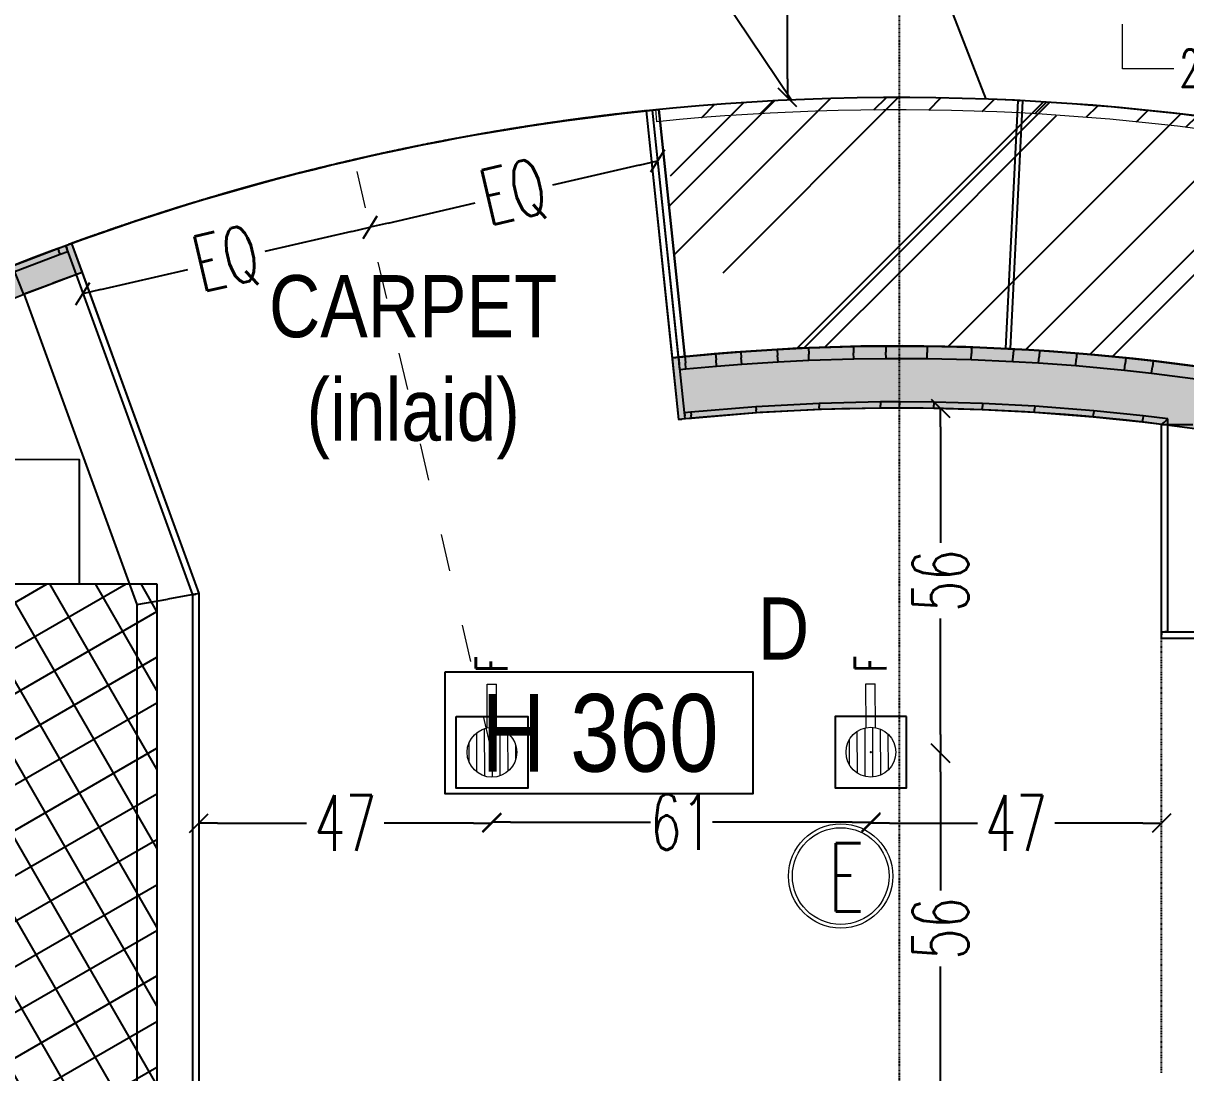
# Model space of a CAD drawing. Header units: millimetres. Extents: x 1734 to 22014, y 983 to 3953.
# Drawn here: x 3337.8 to 3524.9, y 2500.5 to 2669.5 of the extents above; entities that cross this region are included whole.
import ezdxf
from ezdxf.enums import TextEntityAlignment as Align

# ---------------------------------------------------------------- set-up
doc = ezdxf.new("R2010")
doc.units = ezdxf.units.MM
for name, pattern in [('ACAD_ISO03W100', [30, 12, -18]), ('DASHDOT', [25.4, 12.7, -6.35, 0, -6.35]), ('HIDDEN', [0.375, 0.25, -0.125]), ('HIDDEN1', [0.375, 0.25, -0.125]), ('PUNTO2', [0.125, 0, -0.125])]:
    doc.linetypes.add(name, pattern=pattern)
for name, color, linetype in [('ARCH PLAN_text', 3, 'Continuous'), ('CLNG_projection', 1, 'Continuous'), ('FLOO_areas', 6, 'Continuous'), ('LAY_furn freestanding', 1, 'Continuous'), ('LAY_furn wall', 1, 'Continuous'), ('LAY_new wall', 6, 'Continuous'), ('LAY_new wall hatch', 8, 'Continuous'), ('LAY_projections', 1, 'HIDDEN'), ('LAY_text', 3, 'Continuous'), ('LD_beam', 240, 'Continuous'), ('LD_light integrated', 240, 'Continuous'), ('LD_pointing', 30, 'Continuous'), ('LD_quote', 242, 'Continuous'), ('MATERIALE_xorel scuro', 177, 'Continuous'), ('MATERIALS_blackglass', 10, 'Continuous'), ('MATERIALS_marmorino', 44, 'Continuous'), ('MATERIALS_pannelli glass', 133, 'Continuous'), ('MATERIALS_pareti sudden', 141, 'Continuous'), ('MATERIALS_transparent glass', 133, 'Continuous'), ('SURVEY_structures', 4, 'Continuous'), ('SURVEY_tech', 1, 'Continuous'), ('SURVEY_walls_patt', 8, 'Continuous'), ('TEXT', 3, 'Continuous')]:
    doc.layers.add(name, color=color, linetype=linetype)
doc.layers.add('LD_light', color=240, linetype='Continuous', lineweight=5)
doc.layers.add('LD_text', color=7, linetype='Continuous', lineweight=9)
doc.styles.add('Detail 1-50', font='Arial Narrow.ttf', dxfattribs={"height": 0.125})
doc.styles.add('SIMPLEX', font='SIMPLEX.SHX', dxfattribs={"width": 0.65})
doc.styles.get("Standard").update_dxf_attribs({"font": 'Arial.ttf'})
doc.dimstyles.new('Illuminazione 1_100', dxfattribs={"dimtxt": 9, "dimasz": 3, "dimexe": 0.05, "dimexo": 0.05, "dimgap": 1.5, "dimtad": 0, "dimdec": 0, "dimlfac": -1, "dimzin": 0, "dimdsep": 46, "dimtxsty": 'SIMPLEX', "dimblk": 'LINEET2S', "dimcen": 0, "dimdle": 0.1000000014901161, "dimse1": 1, "dimse2": 1, "dimclrd": 7, "dimclrt": 256, "dimadec": 0, "dimazin": 0, "dimtfac": 1, "dimtdec": 0, "dimtix": 1, "dimtmove": 2, "dimatfit": 3, "dimldrblk": 'OBLIQUE', "dimfxl": 1, "dimtolj": 1, "dimarcsym": 0})
pattern_1 = [(45.0000000000083, (-6330.907757084529, -6099.52005487027), (21.55261469055766, 57.47363917484571), [381, -50.8, 127, -25.4]), (45.0000000000083, (-6316.000531923553, -6066.652317467156), (-41.84799352418311, 5.926969039899583), [76.2, -8.382, 152.4, -19.05]), (45.0000000000083, (-6337.193936369276, -6075.273363343388), (81.36112045687129, 105.4282068613636), [203.2, -35.56, 101.6, -25.4])]

# ---------------------------------------------------------------- blocks, each defined once
blk = doc.blocks.new('altezza contr')
blk.add_lwpolyline([(-0.4130415485427374, 0.3268832380827007), (0.4130415485427374, 0.3268832380827007), (0.4130415485427374, 0), (-0.4130415485427374, 0)], close=True)
blk.add_attdef('ALTEZZA', text='', height=0.2).set_placement((0, 0.1634416190413504), align=Align.MIDDLE_CENTER)
blk = doc.blocks.new('farettosingolo11.5x11.5')
at = {"layer": 'LD_beam'}
blk.add_lwpolyline([(-5.75, 5.75), (5.75, 5.75), (5.75, -5.75), (-5.75, -5.75)], close=True, dxfattribs=at)
blk.add_point((0, 0), dxfattribs=at)
blk = doc.blocks.new('A$C2ABF7FAD')
at = {"layer": 'LD_light', "ltscale": 0.5}
h = blk.add_hatch(dxfattribs=at)
h.set_pattern_fill('LINE', color=70, scale=10, angle=450.0000000140827, style=0)
h.set_pattern_definition([(90.00000001408272, (4318.243481400244, -3313.514310298712), (-1.25, -3.072372e-10), [])])
h.paths.add_polyline_path([(-9.2636473701e-06, 4.00000228616409, 1), (7.999990736352628, 4.00000228616409, 1)])
at = {"layer": 'LD_light', "color": 70}
for p, q in [((3.249990748467098, 7.929060644635682), (3.24999073809522, 14.9844295558014)), ((3.24999073809522, 14.9844295558014), (4.749990734606398, 14.98442957318912)), ((4.749990744981914, 7.929060662023402), (4.749990734606398, 14.98442957318912))]:
    blk.add_line(p, q, dxfattribs=at)
blk.add_circle((3.999990736352629, 4.00000228616409), 3.999999999999999, dxfattribs=at)
at = {"layer": 'LD_light', "color": 70, "insert": (3.999990736352629, 18.20237662298677), "char_height": 5.075721127553122, "width": 7.492213639557688, "attachment_point": 5, "rotation": 90.00000001434313, "style": 'SIMPLEX'}
blk.add_mtext('F', dxfattribs=at)
blk = doc.blocks.new('LINEET2S')
blk.add_line((-1, 0), (0, 0))
at = {"color": 5}
blk.add_line((0.5, 0.5), (-0.5, -0.5), dxfattribs=at)
blk = doc.blocks.new('*D406')
at = {"layer": 'DEFPOINTS', "color": 0, "transparency": 16777216}
for p in [(3413.241205098144, 2552.12691179137), (3474.241199195967, 2552.153525201388), (3474.241199195967, 2540.901403807183)]:
    blk.add_point(p, dxfattribs=at)
at = {"layer": 'LD_quote', "color": 7, "lineweight": -2, "transparency": 16777216}
for p, q in [((3416.241205098144, 2540.901403807183), (3438.759059289913, 2540.901403807183)), ((3471.241199195967, 2540.901403807183), (3448.723345004198, 2540.901403807183))]:
    blk.add_line(p, q, dxfattribs=at)
at = {"layer": 'LD_quote', "color": 7, "lineweight": -2, "transparency": 16777216, "xscale": 3, "yscale": 3, "zscale": 3, "rotation": 180}
blk.add_blockref('LINEET2S', (3413.241205098144, 2540.901403807183), dxfattribs=at)
at = {"layer": 'LD_quote', "color": 7, "lineweight": -2, "transparency": 16777216, "xscale": 3, "yscale": 3, "zscale": 3}
blk.add_blockref('LINEET2S', (3474.241199195967, 2540.901403807183), dxfattribs=at)
at = {"layer": 'LD_quote', "transparency": 16777216, "insert": (3443.741202147055, 2540.901403807183), "char_height": 9, "attachment_point": 5, "style": 'SIMPLEX'}
blk.add_mtext('\\A1;61', dxfattribs=at)
blk = doc.blocks.new('_Oblique')
at = {"color": 0, "linetype": 'ByBlock', "lineweight": -2}
blk.add_line((-0.5, -0.5), (0.5, 0.5), dxfattribs=at)
blk = doc.blocks.new('*D294')
at = {"layer": 'DEFPOINTS', "color": 0, "transparency": 16777216}
for p in [(3473.615092985765, 2607.515839530675), (3485.446148908424, 2607.515839530675), (3474.483300486489, 2551.99438388646)]:
    blk.add_point(p, dxfattribs=at)
at = {"layer": 'LD_quote', "color": 7, "lineweight": -2, "transparency": 16777216}
for p, q in [((3485.446148908424, 2604.515839530675), (3485.446148908424, 2585.851540279996)), ((3485.446148908424, 2554.99438388646), (3485.446148908424, 2573.658683137139))]:
    blk.add_line(p, q, dxfattribs=at)
at = {"layer": 'LD_quote', "color": 7, "lineweight": -2, "transparency": 16777216, "xscale": 3, "yscale": 3, "zscale": 3}
for p, rotation in [((3485.446148908424, 2607.515839530675), 90), ((3485.446148908424, 2551.99438388646), 270)]:
    blk.add_blockref('LINEET2S', p, dxfattribs=dict(at, rotation=rotation))
at = {"layer": 'LD_quote', "transparency": 16777216, "insert": (3485.446148908424, 2579.755111708569), "char_height": 9, "attachment_point": 5, "rotation": 90, "style": 'SIMPLEX'}
blk.add_mtext('\\A1;56', dxfattribs=at)
blk = doc.blocks.new('*D295')
at = {"layer": 'DEFPOINTS', "color": 0, "transparency": 16777216}
for p in [(3474.483300486489, 2551.99438388646), (3474.508345075596, 2495.531300175581), (3485.446148908424, 2495.531300175581)]:
    blk.add_point(p, dxfattribs=at)
at = {"layer": 'LD_quote', "color": 7, "lineweight": -2, "transparency": 16777216}
for p, q in [((3485.446148908424, 2548.99438388646), (3485.446148908424, 2529.859270602449)), ((3485.446148908424, 2498.531300175581), (3485.446148908424, 2517.666413459592))]:
    blk.add_line(p, q, dxfattribs=at)
at = {"layer": 'LD_quote', "color": 7, "lineweight": -2, "transparency": 16777216, "xscale": 3, "yscale": 3, "zscale": 3}
for p, rotation in [((3485.446148908424, 2551.99438388646), 90), ((3485.446148908424, 2495.531300175581), 270)]:
    blk.add_blockref('LINEET2S', p, dxfattribs=dict(at, rotation=rotation))
at = {"layer": 'LD_quote', "transparency": 16777216, "insert": (3485.446148908424, 2523.762842031022), "char_height": 9, "attachment_point": 5, "rotation": 90, "style": 'SIMPLEX'}
blk.add_mtext('\\A1;56', dxfattribs=at)
blk = doc.blocks.new('*D407')
at = {"layer": 'DEFPOINTS', "color": 0, "transparency": 16777216}
for p in [(3474.241199195967, 2552.153525201388), (3521.025287491171, 2552.174276605499), (3521.025287491171, 2540.742262492258)]:
    blk.add_point(p, dxfattribs=at)
at = {"layer": 'LD_quote', "color": 7, "lineweight": -2, "transparency": 16777216}
for p, q in [((3477.241199195967, 2540.742262492258), (3491.397529057855, 2540.742262492258)), ((3518.025287491171, 2540.742262492258), (3503.868957629284, 2540.742262492258))]:
    blk.add_line(p, q, dxfattribs=at)
at = {"layer": 'LD_quote', "color": 7, "lineweight": -2, "transparency": 16777216, "xscale": 3, "yscale": 3, "zscale": 3, "rotation": 180}
blk.add_blockref('LINEET2S', (3474.241199195967, 2540.742262492258), dxfattribs=at)
at = {"layer": 'LD_quote', "color": 7, "lineweight": -2, "transparency": 16777216, "xscale": 3, "yscale": 3, "zscale": 3}
blk.add_blockref('LINEET2S', (3521.025287491171, 2540.742262492258), dxfattribs=at)
at = {"layer": 'LD_quote', "transparency": 16777216, "insert": (3497.633243343569, 2540.742262492258), "char_height": 9, "attachment_point": 5, "style": 'SIMPLEX'}
blk.add_mtext('\\A1;47', dxfattribs=at)
blk = doc.blocks.new('*D296')
at = {"layer": 'DEFPOINTS', "color": 0, "transparency": 16777216}
for p in [(3366.025363840807, 2551.967770476443), (3413.241205098144, 2552.12691179137), (3366.025363840807, 2540.742262492253)]:
    blk.add_point(p, dxfattribs=at)
at = {"layer": 'LD_quote', "color": 7, "lineweight": -2, "transparency": 16777216}
for p, q in [((3369.025363840807, 2540.742262492253), (3383.397570183761, 2540.742262492253)), ((3410.241205098144, 2540.742262492253), (3395.86899875519, 2540.742262492253))]:
    blk.add_line(p, q, dxfattribs=at)
at = {"layer": 'LD_quote', "color": 7, "lineweight": -2, "transparency": 16777216, "xscale": 3, "yscale": 3, "zscale": 3, "rotation": 180}
blk.add_blockref('LINEET2S', (3366.025363840807, 2540.742262492253), dxfattribs=at)
at = {"layer": 'LD_quote', "color": 7, "lineweight": -2, "transparency": 16777216, "xscale": 3, "yscale": 3, "zscale": 3}
blk.add_blockref('LINEET2S', (3413.241205098144, 2540.742262492253), dxfattribs=at)
at = {"layer": 'LD_quote', "transparency": 16777216, "insert": (3389.633284469475, 2540.742262492253), "char_height": 9, "attachment_point": 5, "style": 'SIMPLEX'}
blk.add_mtext('\\A1;47', dxfattribs=at)
blk = doc.blocks.new('*D297')
at = {"layer": 'DEFPOINTS', "color": 0, "transparency": 16777216}
for p in [(3438.024946193047, 2655.378163890618), (3391.774419223671, 2644.682322360839), (3393.627443904707, 2636.669547700098)]:
    blk.add_point(p, dxfattribs=at)
at = {"layer": 'LD_quote', "color": 7, "lineweight": -2, "transparency": 16777216}
for p, q in [((3436.955111126023, 2646.689452181641), (3422.963784354019, 2643.453834692487)), ((3396.550303652765, 2637.345484748333), (3410.541630424768, 2640.581102237487))]:
    blk.add_line(p, q, dxfattribs=at)
at = {"layer": 'LD_quote', "color": 7, "lineweight": -2, "transparency": 16777216, "xscale": 3, "yscale": 3, "zscale": 3}
for p, rotation in [((3439.877970874081, 2647.365389229876), 13.02124610545347), ((3393.627443904707, 2636.669547700098), 193.0212461054535)]:
    blk.add_blockref('LINEET2S', p, dxfattribs=dict(at, rotation=rotation))
at = {"layer": 'LD_quote', "transparency": 16777216, "insert": (3416.752707389393, 2642.017468464987), "char_height": 9, "attachment_point": 5, "rotation": 13.021246105453448, "style": 'SIMPLEX'}
blk.add_mtext('\\A1;EQ', dxfattribs=at)
blk = doc.blocks.new('*D298')
at = {"layer": 'DEFPOINTS', "color": 0, "transparency": 16777216}
for p in [(3391.755710664111, 2644.652322530769), (3345.505183694735, 2633.956481000991), (3347.352572601379, 2625.968076328787)]:
    blk.add_point(p, dxfattribs=at)
at = {"layer": 'LD_quote', "color": 7, "lineweight": -2, "transparency": 16777216}
for p, q in [((3390.680239822696, 2635.98798081033), (3376.688913050692, 2632.752363321176)), ((3350.275432349437, 2626.644013377022), (3364.266759121441, 2629.879630866176))]:
    blk.add_line(p, q, dxfattribs=at)
at = {"layer": 'LD_quote', "color": 7, "lineweight": -2, "transparency": 16777216, "xscale": 3, "yscale": 3, "zscale": 3}
for p, rotation in [((3393.603099570754, 2636.663917858566), 13.02124610545347), ((3347.352572601379, 2625.968076328787), 193.0212461054535)]:
    blk.add_blockref('LINEET2S', p, dxfattribs=dict(at, rotation=rotation))
at = {"layer": 'LD_quote', "transparency": 16777216, "insert": (3370.477836086066, 2631.315997093676), "char_height": 9, "attachment_point": 5, "rotation": 13.021246105453448, "style": 'SIMPLEX'}
blk.add_mtext('\\A1;EQ', dxfattribs=at)
blk = doc.blocks.new('*D373')
at = {"layer": 'DEFPOINTS', "color": 0, "transparency": 16777216}
for p in [(3460.816164898853, 2722.597693472807), (3478.501933435666, 2722.597693472807), (3478.830015964304, 2657.558363804506)]:
    blk.add_point(p, dxfattribs=at)
at = {"layer": 'LD_beam', "color": 7, "lineweight": -2, "transparency": 16777216}
for p, q in [((3460.816164898853, 2719.597693472807), (3460.816164898853, 2696.313742924371)), ((3460.816164898853, 2660.558363804506), (3460.816164898853, 2683.842314352942))]:
    blk.add_line(p, q, dxfattribs=at)
at = {"layer": 'LD_beam', "color": 7, "lineweight": -2, "transparency": 16777216, "xscale": 3, "yscale": 3, "zscale": 3}
for p, rotation in [((3460.816164898853, 2722.597693472807), 90), ((3460.816164898853, 2657.558363804506), 270)]:
    blk.add_blockref('LINEET2S', p, dxfattribs=dict(at, rotation=rotation))
at = {"layer": 'LD_beam', "transparency": 16777216, "insert": (3460.816164898853, 2690.078028638658), "char_height": 9, "attachment_point": 5, "rotation": 90, "style": 'SIMPLEX'}
blk.add_mtext('\\A1;65', dxfattribs=at)
blk = doc.blocks.new('e')
at = {"layer": 'LD_light', "color": 150}
for radius in [8.399999999999638, 7.783396100192478]:
    blk.add_circle((0, 0), radius, dxfattribs=at)
at = {"layer": 'LD_light', "color": 150, "style": 'SIMPLEX', "width": 0.65}
blk.add_text('E', height=11.00743271275656, dxfattribs=at).set_placement((-2.022786638670368, -5.699930047117959))
blk = doc.blocks.new('24v75w')
at = {"layer": 'LD_light', "color": 7}
for p, q in [((0, -7.154871090875531), (0, 0)), ((8.246694318742811, -7.154871090875531), (0, -7.154871090875531))]:
    blk.add_line(p, q, dxfattribs=at)
at = {"layer": 'LD_light', "color": 7, "linetype": 'Continuous', "lineweight": 0, "insert": (9.169808406062657, -10.074464767893), "char_height": 6, "width": 128.0659965766446, "attachment_point": 7, "style": 'SIMPLEX'}
blk.add_mtext('24V 75W', dxfattribs=at)

msp = doc.modelspace()

# ---------------------------------------------------------------- hatches: boundary and pattern name
at = {"layer": 'LAY_new wall hatch'}
h = msp.add_hatch(color=144, dxfattribs=at)
h.dxf.hatch_style = 1
edge = h.paths.add_edge_path()
edge.add_arc((3468.81258570551, 2288.524498037099), 366.878725418319, 109.63255392389411, 125.7656915367586, ccw=False)
edge.add_line((3345.546188749122, 2634.075354707952), (3347.254970683964, 2629.376411816279))
edge.add_arc((3474.91410803914, 2276.869344731657), 374.9107729778776, 109.9076678803693, 125.4540051661426)
edge.add_line((3257.447403511575, 2582.264695247657), (3254.38227681219, 2586.215011477628))
h = msp.add_hatch(color=144, dxfattribs=at)
h.dxf.hatch_style = 1
edge = h.paths.add_edge_path()
edge.add_arc((3478.831181280569, 2267.557804719698), 340.000004722446, 78.2927508877363, 95.99251686854953)
edge.add_line((3443.33566611588, 2605.699892627217), (3442.291680390237, 2615.64524801577))
edge.add_arc((3478.831181280596, 2267.557804720049), 350.0000047220982, 78.29275088772903, 95.99251686856081, ccw=False)
edge.add_line((3549.850097290418, 2610.276810429184), (3547.820985431801, 2600.484838969604))
at = {"layer": 'LD_light integrated'}
h = msp.add_hatch(dxfattribs=at)
h.set_pattern_fill('ANSI31', color=256, scale=50)
h.set_pattern_definition([(44.99999999999996, (-7714.112298714444, 4716.132202893179), (-4.41941738241592, 4.419417382415922), [])])
h.paths.add_polyline_path([(3556.486973534127, 2649.673415634207, 0.07539435901427581), (3439.604434520566, 2655.66127489597), (3439.802746130925, 2653.671131055642, -0.07539435901427574), (3556.086324878383, 2647.713956358119)])
at = {"layer": 'MATERIALS_transparent glass'}
h = msp.add_hatch(dxfattribs=at)
h.set_pattern_fill('AR-RROOF', color=144, angle=-60.02541393546893, style=0)
h.set_pattern_definition(pattern_1)
h.paths.add_polyline_path([(3478.831181513488, 2657.55780944214, 0.02487035654624175), (3440.105343946201, 2655.630366499392), (3444.281198896297, 2615.849782809611), (3451.390066351494, 2616.501819565461), (3461.830866240165, 2617.17718106555), (3464.193528702639, 2617.251588525932, -0.005175753719484939), (3471.435799305094, 2617.479669756952), (3478.831181513495, 2617.580650910766)])
h = msp.add_hatch(dxfattribs=at)
h.set_pattern_fill('AR-RROOF', color=144, angle=-60.02541393546893, style=0)
h.set_pattern_definition(pattern_1)
h.paths.add_polyline_path([(3478.831181513495, 2617.557809442144, -0.01313061464041643), (3497.204536654634, 2617.075219333065), (3504.860061151299, 2616.626828405821), (3507.395543314287, 2616.390258094267, -0.005665656927986906), (3515.292907310246, 2615.653403428802), (3523.588634430776, 2614.731492598477), (3526.799355429845, 2614.255162042333, -0.004898715409799129), (3533.583144663902, 2613.24874444966), (3542.078702700575, 2611.823827204475), (3548.870900144455, 2610.479721615045), (3556.987087435959, 2649.646352070353, 0.05048430809058573), (3478.831181513488, 2657.55780944214)])
at = {"layer": 'SURVEY_walls_patt'}
h = msp.add_hatch(dxfattribs=at)
h.set_pattern_fill('ANSI37', color=144, scale=2, angle=-105.0254139354689, style=0)
h.set_pattern_definition([(299.974586064531, (20741.69048663433, 57719.27761822823), (5.500669066013499, 3.172560452726184), []), (29.97458606453107, (20741.69048663433, 57719.27761822823), (-3.172560452726184, 5.500669066013499), [])])
h.paths.add_polyline_path([(3359.3079756271, 2579.24443299233), (3359.268055519333, 2489.244441845735), (3269.268064372776, 2489.284361953497), (3269.307984480543, 2579.284353100093)])

# ---------------------------------------------------------------- linework, layer by layer
at = {"layer": 'CLNG_projection', "color": 144}
msp.add_lwpolyline([(3438.115737487511, 2655.426669570184, 0.06112496388429246), (3345.54618874974, 2634.075354708427)], format="xyb", dxfattribs=at)
at = {"layer": 'FLOO_areas', "color": 144}
for points in [[(3254.382276812194, 2586.215011477623, -0.01797231250276509), (3262.498085556883, 2592.057412389862, -0.1227463794445764), (3440.105343945677, 2655.630366499337, -0.1227463794445764)], [(3444.281343974169, 2615.848361651416, -0.07522836890524873), (3548.870610270711, 2610.478322759142, -0.07522836890524873)]]:
    msp.add_lwpolyline(points, format="xyb", dxfattribs=at)
msp.add_lwpolyline([(3440.104808565389, 2655.635466715118), (3444.281343974169, 2615.848361651416)], dxfattribs=at)
at = {"layer": 'LAY_furn freestanding', "color": 144}
msp.add_lwpolyline([(3438.115737487511, 2655.42666957019, 0.06112496388429246), (3345.546188749737, 2634.075354708431)], format="xyb", dxfattribs=at)
at = {"layer": 'LAY_furn wall', "color": 144}
for points in [[(3557.966544724888, 2649.444696267497), (3545.79187357318, 2590.692867510014), (3661.882261248993, 2542.134397384103, -0.4897732920425526), (3670.869755154803, 2417.398756457125), (3710.964968048771, 2372.762740696458, 0.489773292042518), (3695.164275312436, 2592.057413517751, 0.1748991697078566), (3438.11592235856, 2655.42668897625)], [(3549.850097290415, 2610.276810429185, 0.07738370971914699), (3442.291680390237, 2615.645248015772), (3438.115737487678, 2655.426669569984)]]:
    msp.add_lwpolyline(points, format="xyb", dxfattribs=at)
at = {"layer": 'LAY_new wall', "color": 6}
for p, q in [((3347.254970682887, 2629.376411815888), (3342.5560277912537, 2627.667629880949)), ((3347.254970682887, 2629.376411815888), (3366.051571967211, 2577.688040007929)), ((3337.857084899621, 2625.95884794601), (3342.5560277912537, 2627.667629880949)), ((3337.857084899621, 2625.95884794601), (3356.0515719672117, 2575.9262171432806)), ((3521.051571967229, 2570.533647589627), (3521.051571967226, 2604.926211393363)), ((3521.051571967226, 2604.926211393363), (3526.051571967226, 2604.9262113933637)), ((3366.051571967211, 2577.688040007929), (3361.051571967211, 2576.807128575605)), ((3366.051571967211, 2577.688040007929), (3366.051571967237, 2485.533647589042)), ((3356.0515719672117, 2575.9262171432806), (3361.051571967211, 2576.807128575605)), ((3356.0515719672117, 2575.9262171432806), (3356.051571967235, 2495.533647589406)), ((3521.051571967229, 2570.533647589627), (3526.051571967229, 2570.5336475896274))]:
    msp.add_line(p, q, dxfattribs=at)
at = {"layer": 'LAY_new wall', "color": 144}
for points in [[(3254.38227681219, 2586.215011477628, -0.07051059872015689), (3345.546188749122, 2634.075354707952), (3347.254970683964, 2629.376411816279, 0.06793792846431188), (3257.447403511575, 2582.264695247657)], [(3547.820985431801, 2600.484838969604, 0.07738370971911705), (3443.33566611588, 2605.699892627217), (3442.291680390237, 2615.64524801577, -0.07738370971919825), (3549.850097290418, 2610.276810429184)]]:
    msp.add_lwpolyline(points, format="xyb", close=True, dxfattribs=at)
msp.add_lwpolyline([(3337.898121675931, 2625.84600179598), (3336.066297662477, 2630.487627343837)], dxfattribs=at)
at = {"layer": 'LAY_projections', "color": 144, "linetype": 'HIDDEN1', "ltscale": 0.3}
msp.add_lwpolyline([(3438.115737487507, 2655.426669570186, 0.06112496388429246), (3345.546188749737, 2634.075354708429)], format="xyb", dxfattribs=at)
at = {"layer": 'LAY_projections', "color": 144, "ltscale": 0.009000000000000001}
msp.add_lwpolyline([(3521.05157196724, 2500.533647589633), (3521.051571967237, 2570.533647589631)], dxfattribs=at)
at = {"layer": 'LD_light'}
msp.add_lwpolyline([(3556.086324878383, 2647.713956358119, 0.07539435901427577), (3439.802746130925, 2653.671131055642), (3439.604434520566, 2655.66127489597, -0.07539435901427577), (3556.486973534127, 2649.673415634207)], format="xyb", close=True, dxfattribs=at)
at = {"layer": 'LD_pointing'}
for p, q in [((3414.909675087514, 2726.442230123904), (3461.470280016427, 2657.182418259379)), ((3467.551381698635, 2721.939247060616), (3492.769632372747, 2657.303941523413))]:
    msp.add_line(p, q, dxfattribs=at)
at = {"layer": 'LD_text', "color": 9, "linetype": 'ACAD_ISO03W100', "ltscale": 0.5}
msp.add_line((3413.241205098142, 2552.126911791368), (3391.107512622473, 2647.540310446558), dxfattribs=at)
at = {"layer": 'MATERIALE_xorel scuro', "color": 1}
for p, q in [((3449.246187120323, 2616.305179514477), (3453.299725842087, 2616.625345589518)), ((3453.299725842087, 2616.625345589518), (3459.179277861203, 2617.005663487938)), ((3453.299725842087, 2616.625345589518), (3453.371373993815, 2615.6278902583063)), ((3459.179277861203, 2617.005663487938), (3464.193528702795, 2617.251588525937)), ((3459.179277861203, 2617.005663487938), (3459.236049450374, 2616.007245868615)), ((3464.193528702795, 2617.251588525937), (3471.435799305134, 2617.479669756953)), ((3464.193528702795, 2617.251588525937), (3464.2337636858156, 2616.2523598651196)), ((3471.435799305134, 2617.479669756953), (3476.669485355469, 2617.551133765325)), ((3471.435799305134, 2617.479669756953), (3471.4583664982283, 2616.4798846834447)), ((3476.669485355469, 2617.551133765325), (3483.313532998796, 2617.529106155668)), ((3476.669485355469, 2617.551133765325), (3476.6746547166317, 2616.551111130986)), ((3476.6798240777944, 2615.5510884966466), (3476.6746547166317, 2616.551111130986)), ((3483.2871868577217, 2615.529182511622), (3483.300359928259, 2616.529144333645)), ((3483.313532998796, 2617.529106155668), (3483.300359928259, 2616.529144333645)), ((3483.313532998796, 2617.529106155668), (3490.467733911086, 2617.364314019612)), ((3490.467733911086, 2617.364314019612), (3490.4347799154975, 2616.364807837699)), ((3490.467733911086, 2617.364314019612), (3497.204536654961, 2617.075219333045)), ((3497.204536654961, 2617.075219333045), (3497.153861577939, 2616.0764736113497)), ((3497.204536654961, 2617.075219333045), (3501.38657532568, 2616.83027358202)), ((3501.38657532568, 2616.83027358202), (3501.3208210177722, 2615.8324110643853)), ((3501.38657532568, 2616.83027358202), (3507.39554331456, 2616.390258094241)), ((3443.286365070249, 2615.74822582006), (3444.281194831365, 2615.849782436771)), ((3443.286365070249, 2615.74822582006), (3443.387921686959, 2614.7533960589435)), ((3443.48947830367, 2613.7585662978277), (3443.387921686959, 2614.7533960589435)), ((3444.281194831365, 2615.849782436771), (3449.246187120323, 2616.305179514477)), ((3444.281194831365, 2615.849782436771), (3444.3776447838263, 2614.8544313648094)), ((3444.4740947362875, 2613.859080292848), (3444.3776447838263, 2614.8544313648094)), ((3449.246187120323, 2616.305179514477), (3449.3312291787306, 2615.308782092126)), ((3449.416271237138, 2614.312384669775), (3449.3312291787306, 2615.308782092126)), ((3449.416271237138, 2614.312384669775), (3453.443022145543, 2614.630434927095)), ((3453.443022145543, 2614.630434927095), (3453.371373993815, 2615.6278902583063)), ((3453.443022145543, 2614.630434927095), (3459.2928210395453, 2615.008828249292)), ((3459.2928210395453, 2615.008828249292), (3459.236049450374, 2616.007245868615)), ((3459.2928210395453, 2615.008828249292), (3464.2739986688366, 2615.2531312043025)), ((3464.2739986688366, 2615.2531312043025), (3464.2337636858156, 2616.2523598651196)), ((3464.2739986688366, 2615.2531312043025), (3471.480933691322, 2615.480099609936)), ((3471.480933691322, 2615.480099609936), (3471.4583664982283, 2616.4798846834447)), ((3471.480933691322, 2615.480099609936), (3476.6798240777944, 2615.5510884966466)), ((3476.6798240777944, 2615.5510884966466), (3483.2871868577217, 2615.529182511622)), ((3483.2871868577217, 2615.529182511622), (3490.401825919909, 2615.365301655786)), ((3490.401825919909, 2615.365301655786), (3490.4347799154975, 2616.364807837699)), ((3490.401825919909, 2615.365301655786), (3497.1031865009168, 2615.077727889655)), ((3497.1031865009168, 2615.077727889655), (3497.153861577939, 2616.0764736113497)), ((3497.1031865009168, 2615.077727889655), (3501.2550667098644, 2614.8345485467503)), ((3501.2550667098644, 2614.8345485467503), (3501.3208210177722, 2615.8324110643853)), ((3501.2550667098644, 2614.8345485467503), (3507.2295955207164, 2614.397054918257)), ((3507.2295955207164, 2614.397054918257), (3507.3125694176383, 2615.3936565062486)), ((3507.39554331456, 2616.390258094241), (3507.3125694176383, 2615.3936565062486)), ((3507.39554331456, 2616.390258094241), (3515.292907310035, 2615.653403428827)), ((3515.0895402515266, 2613.663691615247), (3515.191223780781, 2614.658547522037)), ((3515.292907310035, 2615.653403428827), (3515.191223780781, 2614.658547522037)), ((3515.292907310035, 2615.653403428827), (3519.683518933736, 2615.165471226039)), ((3519.683518933736, 2615.165471226039), (3519.5648388139316, 2614.1725041640334)), ((3519.683518933736, 2615.165471226039), (3526.79935542995, 2614.255162042316)), ((3443.48947830367, 2613.7585662978277), (3444.4740947362875, 2613.859080292848)), ((3444.4740947362875, 2613.859080292848), (3449.416271237138, 2614.312384669775)), ((3507.2295955207164, 2614.397054918257), (3515.0895402515266, 2613.663691615247)), ((3515.0895402515266, 2613.663691615247), (3519.4461586941266, 2613.179537102028)), ((3519.4461586941266, 2613.179537102028), (3519.5648388139316, 2614.1725041640334)), ((3519.4461586941266, 2613.179537102028), (3526.5256847358805, 2612.273873013816))]:
    msp.add_line(p, q, dxfattribs=at)
at = {"layer": 'MATERIALS_blackglass', "color": 1}
for p, q in [((3439.110273026534, 2655.531068142554), (3439.6075407959615, 2655.583267428836)), ((3443.286365070217, 2615.748225820398), (3439.110273026534, 2655.531068142554)), ((3440.1048085653892, 2655.635466715118), (3439.6075407959615, 2655.583267428836)), ((3444.2809006090724, 2615.8526243929623), (3440.1048085653892, 2655.635466715118)), ((3443.286365070217, 2615.748225820398), (3443.7836328396447, 2615.8004251066804)), ((3444.2809006090724, 2615.8526243929623), (3443.7836328396447, 2615.8004251066804)), ((3521.051571967255, 2571.533647589633), (3521.051571967255, 2571.033647589633)), ((3521.051571967255, 2571.533647589633), (3531.051571967244, 2571.533647589633)), ((3521.051571967255, 2570.533647589633), (3521.051571967255, 2571.033647589633)), ((3521.051571967255, 2570.533647589633), (3531.051571967244, 2570.533647589633))]:
    msp.add_line(p, q, dxfattribs=at)
at = {"layer": 'MATERIALS_marmorino', "color": 1}
for p, q in [((3343.351771460304, 2633.269895302235), (3344.607424455742, 2633.73078189871)), ((3344.607424455742, 2633.73078189871), (3344.607424455742, 2633.730781898709)), ((3344.607424455742, 2633.730781898709), (3344.607424455742, 2633.730781898707)), ((3344.607424455742, 2633.73078189871), (3344.7797101006367, 2633.261401821839)), ((3344.607424455742, 2633.730781898709), (3344.7797101006367, 2633.2614018218383)), ((3344.607424455742, 2633.730781898707), (3344.7797101006367, 2633.261401821836)), ((3336.192125090693, 2630.537285314341), (3343.351771460304, 2633.269895302235)), ((3336.5539751631113, 2629.605031940783), (3343.7023611853624, 2632.3333442111543)), ((3343.351771460304, 2633.269895302235), (3343.527066322833, 2632.801619756695)), ((3343.7023611853624, 2632.3333442111543), (3343.527066322833, 2632.801619756695)), ((3343.7023611853624, 2632.3333442111543), (3344.9519957455313, 2632.792021744968)), ((3344.9519957455313, 2632.792021744968), (3344.7797101006367, 2633.261401821839)), ((3344.9519957455313, 2632.7920217449673), (3344.7797101006367, 2633.2614018218383)), ((3344.9519957455313, 2632.792021744965), (3344.7797101006367, 2633.261401821836)), ((3344.9519957455313, 2632.792021744968), (3344.9519957455313, 2632.7920217449673)), ((3344.9519957455313, 2632.7920217449673), (3344.9519957455313, 2632.792021744965))]:
    msp.add_line(p, q, dxfattribs=at)
at = {"layer": 'MATERIALS_pannelli glass', "color": 1}
for p, q in [((3497.898060976462, 2657.091626623735), (3495.904069875636, 2617.141357544676)), ((3498.647128521695, 2657.0542392905945), (3496.653137420869, 2617.1039702115354)), ((3497.898060976462, 2657.091626623735), (3498.2725947490785, 2657.072932957165)), ((3498.647128521695, 2657.0542392905945), (3498.2725947490785, 2657.072932957165)), ((3495.904069875636, 2617.141357544676), (3496.2786036482526, 2617.1226638781054)), ((3496.653137420869, 2617.1039702115354), (3496.2786036482526, 2617.1226638781054))]:
    msp.add_line(p, q, dxfattribs=at)
at = {"layer": 'MATERIALS_pareti sudden', "color": 1}
for p, q in [((3438.115737487678, 2655.426669569991), (3438.6130052571057, 2655.478868856273)), ((3443.33566611588, 2605.699892627217), (3438.115737487678, 2655.426669569991)), ((3439.1102730265334, 2655.5310681425553), (3438.6130052571057, 2655.478868856273)), ((3444.3302016547354, 2605.8042911997813), (3439.1102730265334, 2655.5310681425553)), ((3344.6064002463677, 2633.733598350164), (3345.0762945357656, 2633.9044765430135)), ((3344.6064002463677, 2633.733598350164), (3365.051571967215, 2577.511857722169)), ((3345.546188825163, 2634.075354735863), (3345.0762945357656, 2633.9044765430135)), ((3345.546188825163, 2634.075354735863), (3366.051571967215, 2577.688040007927)), ((3455.747172098421, 2607.7756912856644), (3445.2655741802805, 2606.901809787451)), ((3465.916467506784, 2608.3132701698014), (3455.747172098421, 2607.7756912856644)), ((3455.747172098421, 2607.7756912856644), (3455.781148405418, 2607.2767892379525)), ((3455.815124712415, 2606.77788719024), (3455.781148405418, 2607.2767892379525)), ((3465.95455948262, 2607.313887553162), (3455.815124712415, 2606.77788719024)), ((3475.7983760210677, 2608.5443547365817), (3465.916467506784, 2608.3132701698014)), ((3465.916467506784, 2608.3132701698014), (3465.935513494702, 2607.813578861482)), ((3465.95455948262, 2607.313887553162), (3465.935513494702, 2607.813578861482)), ((3475.812286174991, 2607.544406637492), (3465.95455948262, 2607.313887553162)), ((3478.8330459669337, 2608.5578275748003), (3475.7983760210677, 2608.5443547365817)), ((3475.7983760210677, 2608.5443547365817), (3475.8053310980295, 2608.044380687037)), ((3475.812286174991, 2607.544406637492), (3475.8053310980295, 2608.044380687037)), ((3478.831181513498, 2607.557809442153), (3475.812286174991, 2607.544406637492)), ((3478.831181513498, 2607.557809442153), (3478.832113740216, 2608.057818508477)), ((3484.38547630643, 2607.512438484314), (3478.831181513498, 2607.557809442153)), ((3478.8330459669337, 2608.5578275748003), (3478.832113740216, 2608.057818508477)), ((3484.403461552851, 2608.5123249322296), (3478.8330459669337, 2608.5578275748003)), ((3484.38547630643, 2607.512438484314), (3484.3944689296404, 2608.0123817082717)), ((3492.178741556992, 2607.295712298369), (3484.38547630643, 2607.512438484314)), ((3484.403461552851, 2608.5123249322296), (3484.3944689296404, 2608.0123817082717)), ((3492.2184461962797, 2608.2949947425677), (3484.403461552851, 2608.5123249322296)), ((3492.178741556992, 2607.295712298369), (3492.1985938766356, 2607.7953535204683)), ((3500.568496442578, 2606.862229006818), (3492.178741556992, 2607.295712298369)), ((3492.2184461962797, 2608.2949947425677), (3492.1985938766356, 2607.7953535204683)), ((3500.6332547155075, 2607.860216975585), (3492.2184461962797, 2608.2949947425677)), ((3500.568496442578, 2606.862229006818), (3500.6008755790426, 2607.3612229912014)), ((3500.6332547155075, 2607.860216975585), (3500.6008755790426, 2607.3612229912014)), ((3510.147780628807, 2607.1168269119034), (3500.6332547155075, 2607.860216975585)), ((3443.33566611588, 2605.699892627217), (3443.8329338853077, 2605.7520919134995)), ((3444.3302016547354, 2605.8042911997813), (3443.8329338853077, 2605.7520919134995)), ((3445.2655741802805, 2606.901809787451), (3444.2316564292582, 2606.7994237731314)), ((3444.2316564292582, 2606.7994237731314), (3444.2809290419987, 2606.301857486458)), ((3444.330201654739, 2605.804291199785), (3444.2809290419987, 2606.301857486458)), ((3445.356394597562, 2605.905912247721), (3444.330201654739, 2605.804291199785)), ((3445.2655741802805, 2606.901809787451), (3445.3109843889215, 2606.4038610175858)), ((3445.356394597562, 2605.905912247721), (3445.3109843889215, 2606.4038610175858)), ((3455.815124712415, 2606.77788719024), (3445.356394597562, 2605.905912247721)), ((3510.05708859178, 2606.120865203059), (3500.568496442578, 2606.862229006818)), ((3510.05708859178, 2606.120865203059), (3510.1024346102936, 2606.6188460574813)), ((3517.952921219912, 2605.299559134793), (3510.05708859178, 2606.120865203059)), ((3510.147780628807, 2607.1168269119034), (3510.1024346102936, 2606.6188460574813)), ((3518.064469351557, 2606.293351441387), (3510.147780628807, 2607.1168269119034)), ((3517.952921219912, 2605.299559134793), (3518.0086952857346, 2605.7964552880903)), ((3521.051571967255, 2604.926211393373), (3517.952921219912, 2605.299559134793)), ((3518.064469351557, 2606.293351441387), (3518.0086952857346, 2605.7964552880903)), ((3522.0515719672553, 2605.812956625141), (3518.064469351557, 2606.293351441387)), ((3521.051571967255, 2604.926211393373), (3521.551571967255, 2605.369584009257)), ((3522.0515719672553, 2605.812956625141), (3521.551571967255, 2605.369584009257)), ((3522.051571967237, 2571.5336475896333), (3522.0515719672553, 2605.812956625141)), ((3521.051571967237, 2571.533647589634), (3521.051571967255, 2604.926211393373)), ((3365.051571967215, 2577.511857722169), (3365.551571967215, 2577.599948865048)), ((3365.051571967215, 2577.511857722169), (3365.051571967233, 2495.533647589587)), ((3366.051571967215, 2577.688040007927), (3365.551571967215, 2577.599948865048)), ((3366.051571967215, 2577.688040007927), (3366.051571967233, 2495.533647589587)), ((3521.051571967237, 2571.533647589634), (3521.551571967237, 2571.533647589634)), ((3522.051571967237, 2571.5336475896333), (3521.551571967237, 2571.533647589634))]:
    msp.add_line(p, q, dxfattribs=at)
at = {"layer": 'SURVEY_structures', "color": 144}
msp.add_lwpolyline([(3359.3079756271, 2579.24443299233), (3359.268055519333, 2489.244441845735), (3269.268064372776, 2489.284361953497), (3269.307984480543, 2579.284353100093)], close=True, dxfattribs=at)
at = {"layer": 'SURVEY_tech', "color": 144}
msp.add_lwpolyline([(3346.807976856748, 2579.249977446438), (3346.816847995062, 2599.249975479023), (3281.81685438921, 2599.278806678546), (3281.807983250892, 2579.278808645985)], close=True, dxfattribs=at)
at = {"layer": 'TEXT', "color": 144, "linetype": 'DASHDOT', "ltscale": 0.01}
msp.add_lwpolyline([(3478.831181513709, 1234.325374612066), (3478.831181513335, 3777.711522083827)], dxfattribs=at)

# ---------------------------------------------------------------- block references
at = {"layer": 'LAY_text', "color": 144}
ref = msp.add_blockref('altezza contr', (3430.470880463636, 2545.461508336084), dxfattribs=dict(at, xscale=60.00000000000433, yscale=60.00000000000433, zscale=60.00000000000433))
ref.add_attrib('ALTEZZA', 'H 360', dxfattribs={"layer": '0', "height": 12.5, "style": 'Detail 1-50'}).set_placement((3430.614468464082, 2555.268005479506), align=Align.MIDDLE_CENTER)
at = {"layer": 'LD_beam', "rotation": 0.02541393537362653}
msp.add_blockref('farettosingolo11.5x11.5', (3413.241205098144, 2552.12691179137), dxfattribs=at)
at = {"layer": 'LD_beam', "xscale": -1, "rotation": 0.02541393537366154}
msp.add_blockref('farettosingolo11.5x11.5', (3474.241199195967, 2552.153525201388), dxfattribs=at)
at = {"layer": 'LD_light', "rotation": 0.1953223175464376}
for p in [(3409.254873656071, 2548.113296735814), (3470.254867753894, 2548.139910145833)]:
    msp.add_blockref('A$C2ABF7FAD', p, dxfattribs=at)
at = {"layer": 'LD_light integrated', "extrusion": (7.092428565952919e-09, 7.292485412528892e-09, 1), "rotation": 0.02541393537362336}
msp.add_blockref('24v75w', (3514.776779093871, 2669.348392083126, 2.695391666068702e-05), dxfattribs=at)
at = {"layer": 'LD_quote', "linetype": 'PUNTO2', "rotation": 0.02541393537362653}
msp.add_blockref('e', (3469.387888313482, 2532.205098129991), dxfattribs=at)

# ---------------------------------------------------------------- texts
at = {"layer": 'ARCH PLAN_text', "color": 144, "insert": (3460.177981646299, 2577.062233220452), "char_height": 10, "width": 131.2020389772588, "attachment_point": 2, "style": 'Detail 1-50'}
msp.add_mtext('D', dxfattribs=at)
at = {"layer": 'LAY_text', "color": 144, "insert": (3400.556369583432, 2628.964545126605), "char_height": 10, "width": 131.2020389772588, "attachment_point": 2, "style": 'Detail 1-50'}
msp.add_mtext('CARPET\\P(inlaid)', dxfattribs=at)

# ---------------------------------------------------------------- dimensions: what is measured, and where the dimension line sits
at = {"layer": 'LD_beam'}
dim = msp.add_linear_dim(base=(3460.816164898853, 2722.597693472807), p1=(3478.830015964304, 2657.558363804506), p2=(3478.501933435666, 2722.597693472807), angle=90, dimstyle='Illuminazione 1_100', dxfattribs=at)
dim.commit()
dim.dimension.update_dxf_attribs({"geometry": '*D373', "text_midpoint": (3460.816164898853, 2690.078028638658)})
at = {"layer": 'LD_quote'}
for p1, p2, distance, picture, middle in [((3438.024946193047, 2655.378163890618), (3391.774419223671, 2644.682322360839), 8.224248186450835, '*D297', (3416.752707389393, 2642.017468464987)), ((3391.755710664111, 2644.652322530769), (3345.505183694735, 2633.956481000991), 8.199235024030182, '*D298', (3370.477836086066, 2631.315997093676))]:
    dim = msp.add_aligned_dim(p1=p1, p2=p2, distance=distance, text='EQ', dimstyle='Illuminazione 1_100', dxfattribs=at)
    dim.commit()
    dim.dimension.update_dxf_attribs({"geometry": picture, "text_midpoint": middle})
for base, p2, picture, middle in [((3485.446148908424, 2607.515839530675), (3473.615092985765, 2607.515839530675), '*D294', (3485.446148908424, 2579.755111708569)), ((3485.446148908424, 2495.531300175581), (3474.508345075596, 2495.531300175581), '*D295', (3485.446148908424, 2523.762842031022))]:
    dim = msp.add_linear_dim(base=base, p1=(3474.483300486489, 2551.99438388646), p2=p2, angle=90, dimstyle='Illuminazione 1_100', dxfattribs=at)
    dim.commit()
    dim.dimension.update_dxf_attribs({"geometry": picture, "text_midpoint": middle})
for base, p1, p2, picture, middle in [((3366.025363840807, 2540.742262492253), (3413.241205098144, 2552.12691179137), (3366.025363840807, 2551.967770476443), '*D296', (3389.633284469475, 2540.742262492253)), ((3474.241199195967, 2540.901403807183), (3413.241205098144, 2552.12691179137), (3474.241199195967, 2552.153525201388), '*D406', (3443.741202147055, 2540.901403807183)), ((3521.025287491171, 2540.742262492258), (3474.241199195967, 2552.153525201388), (3521.025287491171, 2552.174276605499), '*D407', (3497.633243343569, 2540.742262492258))]:
    dim = msp.add_linear_dim(base=base, p1=p1, p2=p2, dimstyle='Illuminazione 1_100', dxfattribs=at)
    dim.commit()
    dim.dimension.update_dxf_attribs({"geometry": picture, "text_midpoint": middle})

doc.saveas('drawing.dxf')
